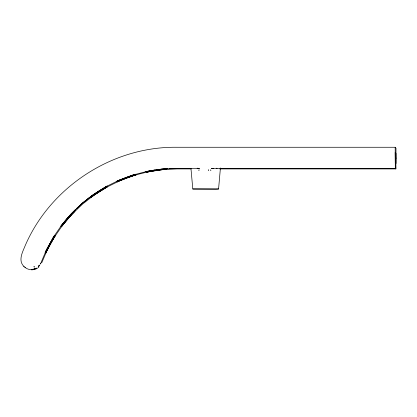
<?xml version="1.0" encoding="UTF-8"?>
<svg xmlns="http://www.w3.org/2000/svg" width="417" height="417" viewBox="0 0 417 417"><rect width="100%" height="100%" fill="white"/><g stroke="black" fill="none" stroke-linecap="round" stroke-linejoin="round"><path stroke-width="0.63" d="M219.707 168.911L395.858 168.911L396.004 148.228L395.186 147.264L176.344 147.264C112.465 146.586 50.723 186.727 25.328 245.305C22.737 251.837 17.65 260.505 24.04 266.588M190.965 168.572L192.805 189.01L215.85 189.13L218.571 188.99L220.421 167.947M33.355 266.802L33.428 266.802M395.186 147.264L395.306 168.353L395.342 167.754A24.853 0.433 90 0 1 395.801 168.213L395.858 168.911M40.861 263.033L46.386 250.007L45.37 252.212M41.669 262.929L46.959 250.581L45.656 253.301L50.269 244.086L54.017 237.669L47.105 250.315L50.269 244.086L55.529 235.219L54.174 237.44L62.357 225.545L61.408 226.754L67.877 218.727L71.886 214.333L62.519 225.352L67.877 218.727L74.904 211.184L72.042 214.176L82.503 204.142L94.101 195.093L90.473 197.689L98.938 191.815L106.564 187.264L94.242 195.005L107.805 186.555L106.689 187.207L119.757 180.749L117.021 181.937L126.544 177.996L133.544 175.609L119.861 180.712L126.544 177.996L136.323 174.739L133.628 175.588C144.433 172.476 155.452 169.995 166.701 169.26L156.453 170.36L146.31 172.19L162.354 169.656L177.022 168.911L191.101 168.911M38.421 267.307L38.911 266.896L38.557 267.208M45.114 252.765L53.444 237.096L46.532 249.736L54.658 235.24L53.6 236.866L61.784 224.972L60.872 226.217L67.34 218.19L71.307 213.754L61.945 224.779L67.34 218.19L75.31 209.761M40.626 263.898L40.512 263.711M38.52 266.385L38.979 265.879L38.312 266.599L39.657 265.019M38.812 266.077L39.558 265.181M76.728 208.432L81.93 203.569L71.469 213.603L75.779 209.329M76.723 208.448L81.909 203.621L89.936 197.152L82.081 203.449L93.528 194.515L90.447 196.777M90.411 196.824L98.402 191.273L105.991 186.691L93.669 194.426L107.268 186.013L106.116 186.628L119.184 180.175L116.484 181.4L126.007 177.454L132.971 175.036L119.288 180.139L135.786 174.202L133.049 175.015L147.264 171.319L155.296 169.928L145.773 171.653L161.78 169.083L167.446 168.671L155.916 169.823L161.78 169.083L176.443 168.332L199.535 168.374L197.173 168.254M37.718 267.995C33.563 271.086 27.162 270.018 23.753 266.301M36.555 268.037L34.392 269.116L31.781 269.497L33.047 269.398M36.05 268.35L33.548 269.319L36.159 268.293M33.178 269.121L32.01 269.502L32.417 269.445M192.769 188.969L218.571 188.99M212.972 168.322L213.259 168.317L211.362 168.353L395.306 168.353M31.468 269.736L32.979 269.736M197.215 168.27L198.388 168.385L197.33 168.275M24.999 267.396L25.286 267.683M396.061 158.121L395.848 163.73A30.019 0.521 -90 0 0 395.3 163.183L395.18 152.429L395.988 153.31L396.061 158.121M208.688 169.928L208.474 170.261L208.688 169.928M210.668 169.995L210.846 170.266L210.668 169.995M34.606 266.734L34.585 267.016L34.606 266.734M37.895 266.781L37.895 266.781M40.6 263.471L40.402 263.904L40.6 263.471M199.055 169.964L198.899 170.24L199.055 169.964M216.929 168.447L216.751 168.228L216.929 168.447M176.443 168.332L169.375 168.598L176.464 168.353"/></g></svg>
